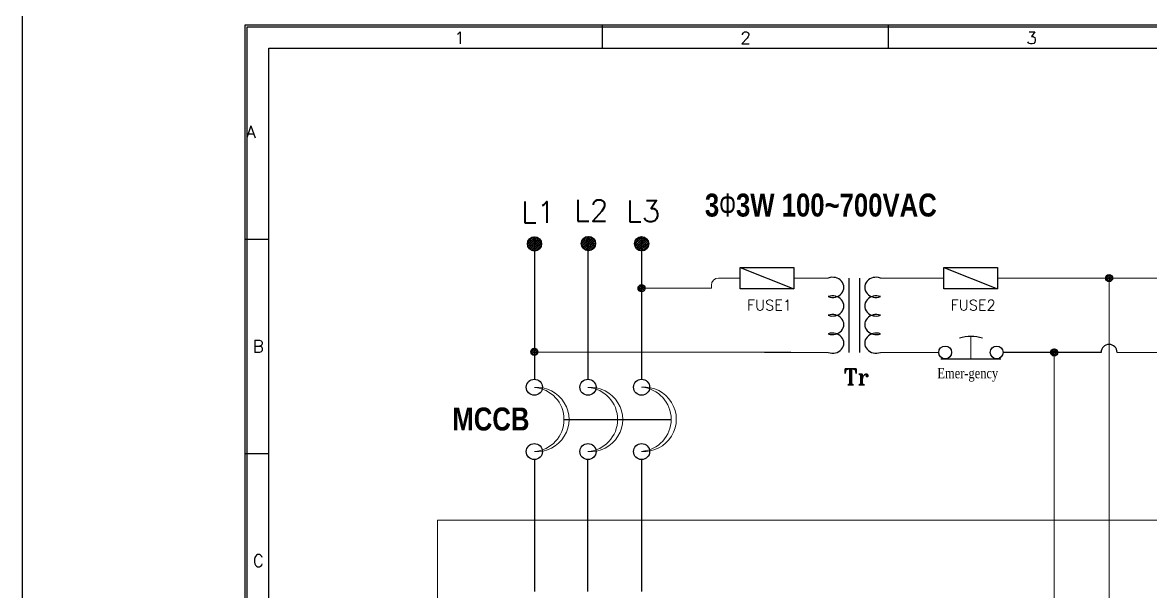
# Model space of a CAD drawing. Header units: millimetres. Extents: x 107 to 2900, y 85 to 3996.
# Drawn here: x 1879.8 to 2220.5, y 3011.4 to 3183.3 of the extents above; entities that cross this region are included whole.
import ezdxf
from ezdxf.enums import TextEntityAlignment as Align
from ezdxf.lldxf.tags import DXFTag

# ---------------------------------------------------------------- set-up
doc = ezdxf.new("R2010")
doc.units = ezdxf.units.MM
for name, color, linetype in [('1', 1, 'CENTER'), ('20', 2, 'Continuous'), ('30', 3, 'Continuous'), ('70', 7, 'Continuous')]:
    doc.layers.add(name, color=color, linetype=linetype)
doc.styles.add('ROMANS', font='ROMANS.shx', dxfattribs={"width": 0.7})
doc.styles.add('SIMPLEX', font='SIMPLEX')
doc.styles.add('SS', font='batang.ttc', dxfattribs={"width": 0.8})
doc.styles.add('STYLE2', font='romant.shx')
tags = doc.linetypes.add('CENTER', pattern=[2, 1.25, -0.25, 0.25, -0.25]).pattern_tags.tags
tags[10:11] = [DXFTag(74, 4), DXFTag(75, 0), DXFTag(340, '0'), DXFTag(46, 1.0), DXFTag(50, 0.0), DXFTag(44, 0.0), DXFTag(45, 0.0)]
tags[8:9] = [DXFTag(74, 4), DXFTag(75, 0), DXFTag(340, '0'), DXFTag(46, 1.0), DXFTag(50, 0.0), DXFTag(44, 0.0), DXFTag(45, 0.0)]
tags[6:7] = [DXFTag(74, 4), DXFTag(75, 0), DXFTag(340, '0'), DXFTag(46, 1.0), DXFTag(50, 0.0), DXFTag(44, 0.0), DXFTag(45, 0.0)]
tags[4:5] = [DXFTag(74, 4), DXFTag(75, 0), DXFTag(340, '0'), DXFTag(46, 1.0), DXFTag(50, 0.0), DXFTag(44, 0.0), DXFTag(45, 0.0)]

msp = doc.modelspace()

# ---------------------------------------------------------------- hatches: boundary and pattern name
at = {"layer": '70'}
h = msp.add_hatch(dxfattribs=at)
h.set_pattern_fill('ANSI33', color=256, scale=2.16, style=0)
h.set_pattern_definition([(45, (3790.6934, 2474.41605), (-0.38183766, 0.38183766), []), (45, (3791.07526, 2474.41605), (-0.38183766, 0.38183766), [0.27, -0.135])])
h.paths.add_polyline_path([(2032.317, 3116.448, 1), (2036.637, 3116.448, 1)])
h = msp.add_hatch(dxfattribs=at)
h.set_pattern_fill('ANSI33', color=256, scale=2.16, style=0)
h.set_pattern_definition([(45, (3806.9889, 2474.5115), (-0.38183766, 0.38183766), []), (45, (3807.3707, 2474.5115), (-0.38183766, 0.38183766), [0.27, -0.135])])
h.paths.add_polyline_path([(2048.613, 3116.544, 1), (2052.933, 3116.544, 1)])
h = msp.add_hatch(dxfattribs=at)
h.set_pattern_fill('ANSI33', color=256, scale=2.16, style=0)
h.set_pattern_definition([(45, (3823.04704, 2474.44367), (-0.38183766, 0.38183766), []), (45, (3823.4289, 2474.44367), (-0.38183766, 0.38183766), [0.27, -0.135])])
h.paths.add_polyline_path([(2064.671, 3116.476, 1), (2068.991, 3116.476, 1)])
h = msp.add_hatch(dxfattribs=at)
h.set_pattern_fill('ANSI33', color=256, scale=2.16, style=0)
h.set_pattern_definition([(45, (3807.37606, 2514.5056), (-0.38183766, 0.38183766), []), (45, (3807.7579, 2514.5056), (-0.38183766, 0.38183766), [0.27, -0.135])])
h.paths.add_polyline_path([(2066.831, 3104.107, 0.4142136), (2065.751, 3103.027, 0.4142136), (2066.831, 3101.947)])
h.paths.add_polyline_path([(2066.831, 3104.107), (2066.831, 3103.027), (2067.911, 3103.027, 0.4142136)])
h.paths.add_polyline_path([(2067.911, 3103.027), (2066.831, 3103.027), (2066.831, 3101.947, 0.4142136)])
h = msp.add_hatch(dxfattribs=at)
h.set_pattern_fill('ANSI33', color=256, scale=2.16, style=0)
h.set_pattern_definition([(45, (3948.59287, 2517.5872), (-0.38183766, 0.38183766), []), (45, (3948.9747, 2517.5872), (-0.38183766, 0.38183766), [0.27, -0.135])])
h.paths.add_polyline_path([(2208.048, 3107.188, 0.4142136), (2206.968, 3106.108, 0.4142136), (2208.048, 3105.028)])
h.paths.add_polyline_path([(2208.048, 3107.188), (2208.048, 3106.108), (2209.128, 3106.108, 0.4142136)])
h.paths.add_polyline_path([(2209.128, 3106.108), (2208.048, 3106.108), (2208.048, 3105.028, 0.4142136)])
h = msp.add_hatch(dxfattribs=at)
h.set_pattern_fill('ANSI33', color=256, scale=2.16, style=0)
h.set_pattern_definition([(45, (3774.97606, 2495.31995), (-0.38183766, 0.38183766), []), (45, (3775.3579, 2495.31995), (-0.38183766, 0.38183766), [0.27, -0.135])])
h.paths.add_polyline_path([(2034.431, 3084.921, 0.4142136), (2033.351, 3083.841, 0.4142136), (2034.431, 3082.761)])
h.paths.add_polyline_path([(2034.431, 3084.921), (2034.431, 3083.841), (2035.511, 3083.841, 0.4142136)])
h.paths.add_polyline_path([(2035.511, 3083.841), (2034.431, 3083.841), (2034.431, 3082.761, 0.4142136)])
h = msp.add_hatch(dxfattribs=at)
h.set_pattern_fill('ANSI33', color=256, scale=2.16, style=0)
h.set_pattern_definition([(45, (3932.01267, 2495.1071), (-0.38183766, 0.38183766), []), (45, (3932.3945, 2495.1071), (-0.38183766, 0.38183766), [0.27, -0.135])])
h.paths.add_polyline_path([(2191.468, 3084.708, 0.4142136), (2190.388, 3083.628, 0.4142136), (2191.468, 3082.548)])
h.paths.add_polyline_path([(2191.468, 3084.708), (2191.468, 3083.628), (2192.548, 3083.628, 0.4142136)])
h.paths.add_polyline_path([(2192.548, 3083.628), (2191.468, 3083.628), (2191.468, 3082.548, 0.4142136)])

# ---------------------------------------------------------------- linework, layer by layer
at = {"color": 0, "lineweight": 30}
for p, q in [((2034.431, 3118.608), (2034.431, 3075.541)), ((2050.631, 3118.699), (2050.631, 3075.541)), ((2066.831, 3118.636), (2066.831, 3075.541)), ((2034.431, 3051.241), (2034.431, 3011.382)), ((2050.631, 3011.382), (2050.631, 3051.241)), ((2066.831, 3051.241), (2066.831, 3011.382))]:
    msp.add_line(p, q, dxfattribs=at)
at = {"color": 0, "lineweight": 15}
for p, q in [((2087.895, 3103.948), (2087.895, 3103.027)), ((2096.568, 3106.108), (2090.055, 3106.108)), ((2112.768, 3106.108), (2123.204, 3106.108)), ((2158.098, 3106.108), (2138.96, 3106.108)), ((2202.332, 3106.108), (2174.298, 3106.108)), ((2534.046, 3106.108), (2202.332, 3106.108)), ((2087.895, 3103.027), (2066.831, 3103.027)), ((2103.913, 3083.732), (2034.431, 3083.732)), ((2123.204, 3083.628), (2106.073, 3083.628)), ((2156.599, 3083.628), (2138.96, 3083.628)), ((2502.942, 3083.628), (2210.478, 3083.628))]:
    msp.add_line(p, q, dxfattribs=at)
at = {"color": 7}
for p, q in [((2129.506, 3083.628), (2129.506, 3106.108)), ((2132.658, 3106.108), (2132.658, 3083.628))]:
    msp.add_line(p, q, dxfattribs=at)
msp.add_line((2103.913, 3083.732), (2111.929, 3083.732))
at = {"color": 0, "linetype": 'ByBlock'}
for p, q in [((2191.468, 3083.628), (2176.039, 3083.628)), ((2205.618, 3083.628), (2191.468, 3083.628))]:
    msp.add_line(p, q, dxfattribs=at)
at = {"color": 1, "linetype": 'ByBlock'}
msp.add_line((2157.247, 3081.654), (2175.391, 3081.654), dxfattribs=at)
at = {"color": 0}
msp.add_line((2043.385, 3063.391), (2075.785, 3063.391), dxfattribs=at)
at = {"color": 1, "lineweight": 15}
msp.add_line((2273.822, 3032.935), (2005.152, 3032.935), dxfattribs=at)
msp.add_lwpolyline([(1879.826, 3363.289), (2900.497, 3363.289), (2900.497, 85.223), (1879.826, 85.223)], close=True)
at = {"color": 1, "linetype": 'ByBlock'}
for centre in [(2158.543, 3083.628), (2174.095, 3083.628)]:
    msp.add_circle(centre, 1.944, dxfattribs=at)
at = {"color": 0, "lineweight": 15}
msp.add_arc((2090.055, 3103.948), 2.16, 90, 180, dxfattribs=at)
at = {"color": 0}
msp.add_arc((2208.048, 3083.628), 2.43, 0, 180, dxfattribs=at)
at = {"color": 7}
for centre, major_axis, start_param, end_param in [((2124.517, 3103.298), (3.414, 0), 4.3175972, 8.2487734), ((2137.647, 3103.298), (3.414, 0), 1.1760053, 5.1071807), ((2124.517, 3097.678), (-3.414, 0), 1.1760046, 5.1071807), ((2137.647, 3097.678), (3.414, 0), 1.1760053, 5.1071807), ((2124.517, 3092.058), (-3.414, 0), 1.1760046, 5.1071807), ((2137.647, 3092.058), (3.414, 0), 1.1760053, 5.1071807), ((2124.517, 3086.438), (-3.414, 0), 1.1760046, 5.1071807), ((2137.647, 3086.438), (3.414, 0), 1.1760053, 5.1071814)]:
    msp.add_ellipse(centre, major_axis=major_axis, ratio=0.8917246, start_param=start_param, end_param=end_param, dxfattribs=at)
at = {"color": 1}
msp.add_ellipse((2166.319, 3083.628), major_axis=(-7.776, 0), ratio=0.6201867, start_param=4.251835, end_param=5.172943, dxfattribs=at)
at = {"layer": '1', "color": 0}
for p, q in [((2096.568, 3109.348), (2112.768, 3102.868)), ((2096.568, 3109.348), (2112.768, 3109.348)), ((2096.568, 3102.868), (2096.568, 3109.348)), ((2112.768, 3109.348), (2112.768, 3102.868)), ((2158.098, 3109.348), (2174.298, 3109.348)), ((2158.098, 3109.348), (2174.298, 3102.868)), ((2158.098, 3102.868), (2158.098, 3109.348)), ((2174.298, 3109.348), (2174.298, 3102.868)), ((2112.768, 3102.868), (2096.568, 3102.868)), ((2174.298, 3102.868), (2158.098, 3102.868))]:
    msp.add_line(p, q, dxfattribs=at)
for centre in [(2034.431, 3073.111), (2050.631, 3073.111), (2066.831, 3073.111), (2034.431, 3053.671), (2050.631, 3053.671), (2066.831, 3053.671)]:
    msp.add_circle(centre, 2.43, dxfattribs=at)
at = {"layer": '20', "color": 7}
for p, q in [((1954.176, 2659.964), (1954.176, 3175.556)), ((1954.176, 3175.556), (2760.72, 3175.556))]:
    msp.add_line(p, q, dxfattribs=at)
at = {"layer": '30', "color": 7}
for p, q in [((2055.048, 3175.556), (2055.048, 3182.684)), ((2141.448, 3175.556), (2141.448, 3182.684)), ((1947.048, 3117.884), (1954.176, 3117.884)), ((1947.048, 3053.084), (1954.176, 3053.084))]:
    msp.add_line(p, q, dxfattribs=at)
at = {"layer": '70', "lineweight": 15}
for p, q in [((2208.051, 2857.594), (2208.048, 3106.108)), ((2191.472, 2740.702), (2191.453, 3082.548))]:
    msp.add_line(p, q, dxfattribs=at)
at = {"layer": '70', "color": 1, "lineweight": 15}
for p, q in [((2166.319, 3081.654), (2166.319, 3088.451)), ((2005.155, 2779.677), (2005.152, 3032.935))]:
    msp.add_line(p, q, dxfattribs=at)
at = {"layer": '70', "color": 7}
for points in [[(2767.848, 2599.484), (1947.048, 2599.484), (1947.048, 3182.684), (2767.848, 3182.684)], [(2767.2, 2600.132), (1947.696, 2600.132), (1947.696, 3182.036), (2767.2, 3182.036)]]:
    msp.add_lwpolyline(points, close=True, dxfattribs=at)
at = {"layer": '70'}
for centre, radius in [((2034.477, 3116.448), 2.16), ((2050.773, 3116.544), 2.16), ((2066.831, 3116.476), 2.16), ((2066.831, 3103.027), 1.08), ((2208.048, 3106.108), 1.08), ((2034.431, 3083.841), 1.08), ((2191.468, 3083.628), 1.08)]:
    msp.add_circle(centre, radius, dxfattribs=at)
at = {"layer": '70', "lineweight": 15}
for centre, start, end in [((2035.197, 3063.361), 265.47912, 94.52088), ((2033.665, 3063.361), 274.52088, 85.47912), ((2051.397, 3063.361), 265.47912, 94.52088), ((2049.865, 3063.361), 274.52088, 85.47912), ((2067.597, 3063.421), 265.47912, 94.52088), ((2066.065, 3063.421), 274.52088, 85.47912)]:
    msp.add_arc(centre, 9.72, start, end, dxfattribs=at)

# ---------------------------------------------------------------- texts
at = {"color": 0}
for s, height, style, p in [('L1', 6.48, 'SIMPLEX', (2030.475, 3122.821)), ('L2', 6.48, 'SIMPLEX', (2046.495, 3123.292)), ('L3', 6.48, 'SIMPLEX', (2062.181, 3123.097)), ('FUSE1', 3.211, 'STYLE2', (2098.639, 3096.305)), ('FUSE2', 3.211, 'STYLE2', (2160.168, 3096.305)), ('Tr ', 4.8165, 'STYLE2', (2127.922, 3073.832))]:
    msp.add_text(s, height=height, dxfattribs=dict(at, style=style)).set_placement(p)
at = {"color": 1, "style": 'SS', "width": 0.8}
msp.add_text('Emer-gency', height=3.1104, dxfattribs=at).set_placement((2156.187, 3075.815))
at = {"layer": '30', "color": 7, "style": 'SIMPLEX'}
for s, p in [('1', (2011.848, 3178.697)), ('2', (2098.248, 3178.697)), ('3', (2184.648, 3178.697)), ('A', (1948.794, 3150.284)), ('B', (1951.044, 3085.484)), ('C', (1951.044, 3020.684))]:
    msp.add_text(s, height=3.672, dxfattribs=at).set_placement(p, align=Align.MIDDLE)
at = {"layer": '70', "lineweight": 13, "char_height": 6.94024, "attachment_point": 1, "style": 'ROMANS'}
for s, insert, width in [('{\\fArial Black|b0|i0|c0|p34;3\\fGulim|b0|i0|c129|p34;Φ\\fArial Black|b0|i0|c0|p34;3W 100~700VAC}', (2085.948, 3131.646), 80.83757), ('{\\fArial Black|b0|i0|c0|p34;MCCB}', (2009.656, 3066.975), 30.94689)]:
    msp.add_mtext(s, dxfattribs=dict(at, insert=insert, width=width))

doc.saveas('drawing.dxf')
